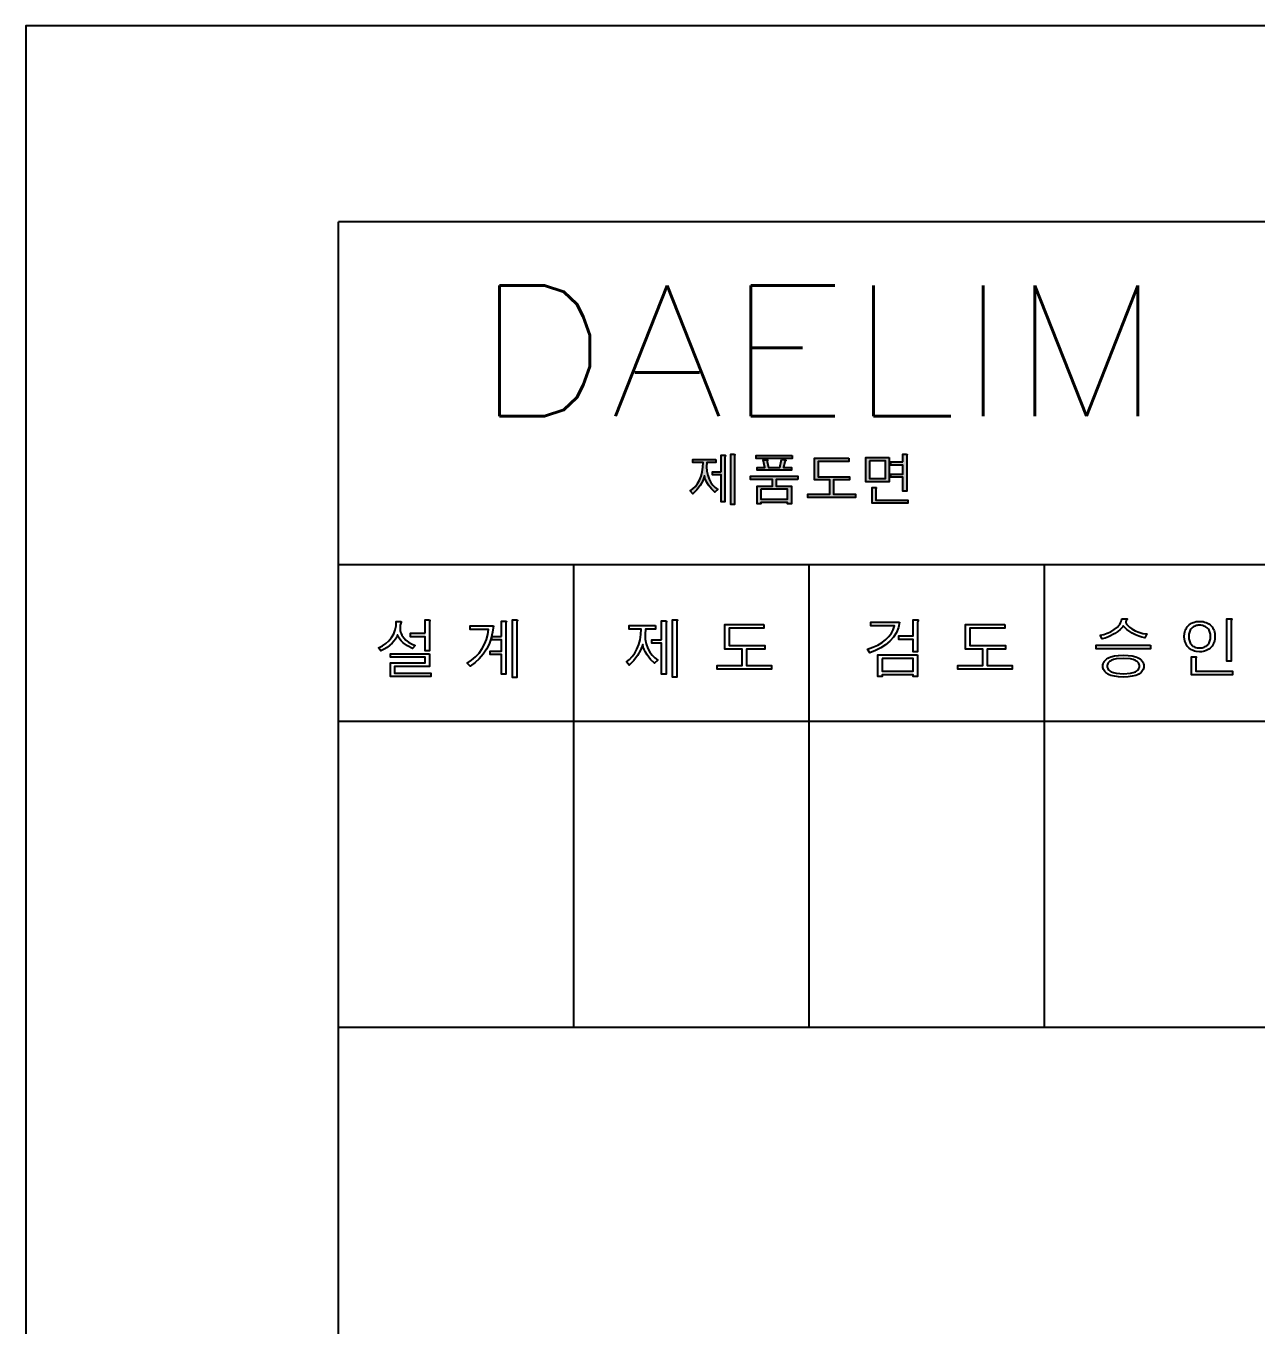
# Model space of a CAD drawing. Extents: x 60939 to 67572, y 58046 to 61508.
# Drawn here: x 65147 to 65900, y 60681 to 61477 of the extents above; entities that cross this region are included whole.
import ezdxf
from ezdxf.enums import TextEntityAlignment as Align

# ---------------------------------------------------------------- set-up
doc = ezdxf.new("R2010")
doc.units = 0
doc.header["$MEASUREMENT"] = 0
doc.layers.add('Dim', color=4, linetype='CONTINUOUS')
doc.layers.add('YA', color=7, linetype='CONTINUOUS')
doc.styles.get("Standard").update_dxf_attribs({"font": 'txt.shx', "bigfont": 'ghs.shx'})

msp = doc.modelspace()

# ---------------------------------------------------------------- hatches: boundary and pattern name
at = {"layer": 'YA'}
h = msp.add_hatch(color=256, dxfattribs=at)
h.paths.add_polyline_path([(65675.19, 61212.54), (65675.19, 61197.69), (65660.85, 61197.69), (65660.85, 61212.54)])
h.paths.add_polyline_path([(65663.17, 61210.62), (65663.17, 61199.62), (65672.87, 61199.62), (65672.87, 61210.62)], flags=16)
h.paths.add_polyline_path([(65683.64, 61209.83), (65683.64, 61214.54), (65685.48, 61214.54), (65685.75, 61214.53), (65685.97, 61214.5), (65686.05, 61214.48), (65686.12, 61214.46), (65686.14, 61214.44), (65686.17, 61214.43), (65686.19, 61214.41), (65686.21, 61214.39), (65686.21, 61214.38), (65686.21, 61214.38), (65686.22, 61214.36), (65686.22, 61214.35), (65686.22, 61214.33), (65686.22, 61214.31), (65686.21, 61214.27), (65686.17, 61214.16), (65686.1, 61214.02), (65685.99, 61213.78), (65685.96, 61213.51), (65685.96, 61191.87), (65683.64, 61191.87), (65683.64, 61200.52), (65676.16, 61200.52), (65676.16, 61202.44), (65683.64, 61202.44), (65683.64, 61207.95), (65676.16, 61207.95), (65676.16, 61209.83)])
h.paths.add_polyline_path([(65569.09, 61211.4), (65569.09, 61209.51), (65563.67, 61209.51), (65563.46, 61206.79), (65563.6, 61204.17), (65564.11, 61201.66), (65564.98, 61199.25), (65566, 61197.29), (65567.22, 61195.6), (65568.62, 61194.17), (65570.23, 61193), (65568.55, 61191.25), (65566.39, 61193.35), (65564.53, 61195.71), (65563.61, 61197.18), (65562.92, 61198.6), (65562.44, 61199.96), (65562.2, 61201.28), (65561.05, 61198.25), (65559.42, 61195.34), (65557.42, 61192.75), (65555.02, 61190.33), (65553.44, 61192.11), (65555.11, 61193.34), (65556.6, 61194.86), (65557.92, 61196.67), (65559.07, 61198.77), (65560.07, 61201.23), (65560.78, 61203.84), (65561.21, 61206.6), (65561.37, 61209.51), (65555.02, 61209.51), (65555.02, 61211.4)])
h.paths.add_polyline_path([(65572.32, 61203.78), (65572.32, 61213.97), (65574, 61213.97), (65574.64, 61213.93), (65574.84, 61213.89), (65574.91, 61213.86), (65574.94, 61213.85), (65574.97, 61213.83), (65574.97, 61213.82), (65574.98, 61213.81), (65574.98, 61213.8), (65574.98, 61213.78), (65574.98, 61213.76), (65574.98, 61213.74), (65574.97, 61213.69), (65574.93, 61213.57), (65574.86, 61213.42), (65574.72, 61213.15), (65574.69, 61212.8), (65574.69, 61185.49), (65572.32, 61185.49), (65572.32, 61201.97), (65567.1, 61201.97), (65567.1, 61203.78)])
h.paths.add_polyline_path([(65580.03, 61214.54), (65580.32, 61214.53), (65580.55, 61214.5), (65580.63, 61214.48), (65580.7, 61214.46), (65580.73, 61214.44), (65580.75, 61214.43), (65580.77, 61214.41), (65580.78, 61214.41), (65580.79, 61214.4), (65580.8, 61214.38), (65580.8, 61214.37), (65580.81, 61214.35), (65580.81, 61214.33), (65580.81, 61214.29), (65580.8, 61214.24), (65580.76, 61214.11), (65580.69, 61213.95), (65580.55, 61213.75), (65580.51, 61213.47), (65580.51, 61183.78), (65578.19, 61183.78), (65578.19, 61214.54)])
h.paths.add_polyline_path([(65619.35, 61199.17), (65606.03, 61199.17), (65606.03, 61195.08), (65615.38, 61195.08), (65615.38, 61184.14), (65613.06, 61184.14), (65613.06, 61185.1), (65596.68, 61185.1), (65596.68, 61184.14), (65594.36, 61184.14), (65594.36, 61195.08), (65603.71, 61195.08), (65603.71, 61199.17), (65590.36, 61199.17), (65590.36, 61201.06), (65619.35, 61201.06)])
h.paths.add_polyline_path([(65615.84, 61213.79), (65615.84, 61212.02), (65593.87, 61212.02), (65593.87, 61213.79)])
h.paths.add_polyline_path([(65600.77, 61211.05), (65600.78, 61211.04), (65600.79, 61211.02), (65600.8, 61211), (65600.81, 61210.99), (65600.81, 61210.97), (65600.81, 61210.95), (65600.81, 61210.93), (65600.81, 61210.9), (65600.79, 61210.85), (65600.77, 61210.8), (65600.7, 61210.67), (65600.6, 61210.4), (65600.57, 61210.02), (65601.42, 61206.52), (65608.25, 61206.52), (65609.35, 61211.39), (65611.17, 61211.05), (65611.69, 61210.95), (65611.84, 61210.89), (65611.89, 61210.87), (65611.91, 61210.86), (65611.93, 61210.84), (65611.93, 61210.83), (65611.94, 61210.81), (65611.94, 61210.8), (65611.94, 61210.78), (65611.94, 61210.76), (65611.93, 61210.75), (65611.92, 61210.71), (65611.89, 61210.66), (65611.86, 61210.61), (65611.75, 61210.5), (65611.52, 61210.23), (65611.34, 61209.81), (65610.42, 61206.52), (65615.36, 61206.52), (65615.36, 61204.75), (65594.35, 61204.75), (65594.35, 61206.52), (65599.19, 61206.52), (65598.16, 61211.15), (65599.78, 61211.15), (65600.44, 61211.13), (65600.65, 61211.09), (65600.72, 61211.07), (65600.75, 61211.06)])
h.paths.add_polyline_path([(65596.68, 61193.16), (65596.68, 61187.03), (65613.06, 61187.03), (65613.06, 61193.16)], flags=16)
h.paths.add_polyline_path([(65650.53, 61212.06), (65650.53, 61210.13), (65631.82, 61210.13), (65631.82, 61200.82), (65650.99, 61200.82), (65650.99, 61198.89), (65641.18, 61198.89), (65641.18, 61190.05), (65654.49, 61190.05), (65654.49, 61188.17), (65625.5, 61188.17), (65625.5, 61190.05), (65638.86, 61190.05), (65638.86, 61198.89), (65629.5, 61198.89), (65629.5, 61212.06)])
h.paths.add_polyline_path([(65667.3, 61194.1), (65667.3, 61194.1), (65667.31, 61194.09), (65667.31, 61194.08), (65667.32, 61194.07), (65667.32, 61194.05), (65667.32, 61194.04), (65667.32, 61194.02), (65667.31, 61193.97), (65667.27, 61193.87), (65667.19, 61193.73), (65667.09, 61193.48), (65667.06, 61193.21), (65667.06, 61186.45), (65686.66, 61186.45), (65686.66, 61184.56), (65664.78, 61184.56), (65664.78, 61194.24), (65666.47, 61194.24), (65667.02, 61194.21), (65667.12, 61194.19), (65667.19, 61194.16), (65667.25, 61194.14), (65667.28, 61194.12)])

# ---------------------------------------------------------------- linework, layer by layer
at = {"layer": 'YA', "color": 7}
for p, q in [((67414.19, 61356.9), (65338.19, 61356.9)), ((65338.19, 60286.71), (65338.19, 61356.9)), ((67414.19, 61146.9), (65338.19, 61146.9)), ((65482.19, 60863.55), (65482.19, 61146.9)), ((65626.19, 60863.55), (65626.19, 61146.9)), ((65770.19, 60863.55), (65770.19, 61146.9)), ((67414.19, 61050.9), (65338.19, 61050.9)), ((67414.19, 60863.55), (65338.19, 60863.55))]:
    msp.add_line(p, q, dxfattribs=at)
at = {"layer": 'YA', "color": 0}
msp.add_lwpolyline([(65146.83, 58046.42), (67572.33, 58046.42), (67572.33, 61476.77), (65146.83, 61476.77)], close=True, dxfattribs=at)
at = {"layer": 'YA', "color": 7}
for points in [[(65569.09, 61211.4), (65569.09, 61209.51), (65563.67, 61209.51), (65563.46, 61206.79), (65563.6, 61204.17), (65564.11, 61201.66), (65564.98, 61199.25), (65566, 61197.29), (65567.22, 61195.6), (65568.62, 61194.17), (65570.23, 61193), (65568.55, 61191.25), (65566.39, 61193.35), (65564.53, 61195.71), (65563.61, 61197.18), (65562.92, 61198.6), (65562.44, 61199.96), (65562.2, 61201.28), (65561.05, 61198.25), (65559.42, 61195.34), (65557.42, 61192.75), (65555.02, 61190.33), (65553.44, 61192.11), (65555.11, 61193.34), (65556.6, 61194.86), (65557.92, 61196.67), (65559.07, 61198.77), (65560.07, 61201.23), (65560.78, 61203.84), (65561.21, 61206.6), (65561.37, 61209.51), (65555.02, 61209.51), (65555.02, 61211.4), (65569.09, 61211.4)], [(65572.32, 61203.78), (65572.32, 61213.97), (65574, 61213.97), (65574.64, 61213.93), (65574.84, 61213.89), (65574.91, 61213.86), (65574.94, 61213.85), (65574.97, 61213.83), (65574.97, 61213.82), (65574.98, 61213.81), (65574.98, 61213.8), (65574.98, 61213.78), (65574.98, 61213.76), (65574.98, 61213.74), (65574.97, 61213.69), (65574.93, 61213.57), (65574.86, 61213.42), (65574.72, 61213.15), (65574.69, 61212.8), (65574.69, 61185.49), (65572.32, 61185.49), (65572.32, 61201.97), (65567.1, 61201.97), (65567.1, 61203.78), (65572.32, 61203.78)], [(65580.03, 61214.54), (65580.32, 61214.53), (65580.55, 61214.5), (65580.63, 61214.48), (65580.7, 61214.46), (65580.73, 61214.44), (65580.75, 61214.43), (65580.77, 61214.41), (65580.78, 61214.41), (65580.79, 61214.4), (65580.8, 61214.38), (65580.8, 61214.37), (65580.81, 61214.35), (65580.81, 61214.33), (65580.81, 61214.29), (65580.8, 61214.24), (65580.76, 61214.11), (65580.69, 61213.95), (65580.55, 61213.75), (65580.51, 61213.47), (65580.51, 61183.78), (65578.19, 61183.78), (65578.19, 61214.54), (65580.03, 61214.54)], [(65615.84, 61213.79), (65615.84, 61212.02), (65593.87, 61212.02), (65593.87, 61213.79), (65615.84, 61213.79)], [(65600.77, 61211.05), (65600.78, 61211.04), (65600.79, 61211.02), (65600.8, 61211), (65600.81, 61210.99), (65600.81, 61210.97), (65600.81, 61210.95), (65600.81, 61210.93), (65600.81, 61210.9), (65600.79, 61210.85), (65600.77, 61210.8), (65600.7, 61210.67), (65600.6, 61210.4), (65600.57, 61210.02), (65601.42, 61206.52), (65608.25, 61206.52), (65609.35, 61211.39), (65611.17, 61211.05), (65611.69, 61210.95), (65611.84, 61210.89), (65611.89, 61210.87), (65611.91, 61210.86), (65611.93, 61210.84), (65611.93, 61210.83), (65611.94, 61210.81), (65611.94, 61210.8), (65611.94, 61210.78), (65611.94, 61210.76), (65611.93, 61210.75), (65611.92, 61210.71), (65611.89, 61210.66), (65611.86, 61210.61), (65611.75, 61210.5), (65611.52, 61210.23), (65611.34, 61209.81), (65610.42, 61206.52), (65615.36, 61206.52), (65615.36, 61204.75), (65594.35, 61204.75), (65594.35, 61206.52), (65599.19, 61206.52), (65598.16, 61211.15), (65599.78, 61211.15), (65600.44, 61211.13), (65600.65, 61211.09), (65600.72, 61211.07), (65600.75, 61211.06), (65600.77, 61211.05)], [(65650.53, 61212.06), (65650.53, 61210.13), (65631.82, 61210.13), (65631.82, 61200.82), (65650.99, 61200.82), (65650.99, 61198.89), (65641.18, 61198.89), (65641.18, 61190.05), (65654.49, 61190.05), (65654.49, 61188.17), (65625.5, 61188.17), (65625.5, 61190.05), (65638.86, 61190.05), (65638.86, 61198.89), (65629.5, 61198.89), (65629.5, 61212.06), (65650.53, 61212.06)], [(65675.19, 61212.54), (65675.19, 61197.69), (65660.85, 61197.69), (65660.85, 61212.54), (65675.19, 61212.54)], [(65683.64, 61209.83), (65683.64, 61214.54), (65685.48, 61214.54), (65685.75, 61214.53), (65685.97, 61214.5), (65686.05, 61214.48), (65686.12, 61214.46), (65686.14, 61214.44), (65686.17, 61214.43), (65686.19, 61214.41), (65686.21, 61214.39), (65686.21, 61214.38), (65686.21, 61214.38), (65686.22, 61214.36), (65686.22, 61214.35), (65686.22, 61214.33), (65686.22, 61214.31), (65686.21, 61214.27), (65686.17, 61214.16), (65686.1, 61214.02), (65685.99, 61213.78), (65685.96, 61213.51), (65685.96, 61191.87), (65683.64, 61191.87), (65683.64, 61200.52), (65676.16, 61200.52), (65676.16, 61202.44), (65683.64, 61202.44), (65683.64, 61207.95), (65676.16, 61207.95), (65676.16, 61209.83), (65683.64, 61209.83)], [(65663.17, 61210.62), (65663.17, 61199.62), (65672.87, 61199.62), (65672.87, 61210.62), (65663.17, 61210.62)], [(65619.35, 61199.17), (65606.03, 61199.17), (65606.03, 61195.08), (65615.38, 61195.08), (65615.38, 61184.14), (65613.06, 61184.14), (65613.06, 61185.1), (65596.68, 61185.1), (65596.68, 61184.14), (65594.36, 61184.14), (65594.36, 61195.08), (65603.71, 61195.08), (65603.71, 61199.17), (65590.36, 61199.17), (65590.36, 61201.06), (65619.35, 61201.06), (65619.35, 61199.17)], [(65596.68, 61193.16), (65596.68, 61187.03), (65613.06, 61187.03), (65613.06, 61193.16), (65596.68, 61193.16)], [(65667.3, 61194.1), (65667.31, 61194.09), (65667.31, 61194.08), (65667.32, 61194.07), (65667.32, 61194.05), (65667.32, 61194.04), (65667.32, 61194.02), (65667.31, 61193.97), (65667.27, 61193.87), (65667.19, 61193.73), (65667.09, 61193.48), (65667.06, 61193.21), (65667.06, 61186.45), (65686.66, 61186.45), (65686.66, 61184.56), (65664.78, 61184.56), (65664.78, 61194.24), (65666.47, 61194.24), (65667.02, 61194.21), (65667.12, 61194.19), (65667.19, 61194.16), (65667.25, 61194.14), (65667.28, 61194.12), (65667.3, 61194.1)], [(65375.8, 61112.22), (65376.08, 61112.2), (65376.19, 61112.18), (65376.29, 61112.16), (65376.37, 61112.12), (65376.4, 61112.1), (65376.43, 61112.08), (65376.45, 61112.06), (65376.48, 61112.03), (65376.49, 61112.01), (65376.5, 61111.98), (65376.51, 61111.96), (65376.51, 61111.93), (65376.51, 61111.87), (65376.47, 61111.71), (65376.31, 61111.23), (65376.03, 61110.61), (65375.87, 61109.82), (65375.8, 61108.74), (65375.82, 61107.69), (65375.94, 61106.68), (65376.16, 61105.71), (65376.48, 61104.77), (65376.9, 61103.86), (65377.42, 61103), (65378.04, 61102.16), (65379.37, 61100.77), (65380.99, 61099.53), (65382.89, 61098.45), (65385.06, 61097.53), (65383.45, 61095.53), (65380.32, 61097.2), (65377.76, 61099.06), (65376.56, 61100.22), (65375.58, 61101.42), (65374.83, 61102.65), (65374.3, 61103.93), (65373.73, 61102.65), (65372.99, 61101.39), (65372.08, 61100.15), (65371.01, 61098.94), (65369.55, 61097.57), (65367.91, 61096.32), (65366.11, 61095.2), (65364.13, 61094.19), (65362.56, 61096.08), (65365, 61097.25), (65367.15, 61098.69), (65369.02, 61100.39), (65370.61, 61102.36), (65371.9, 61104.59), (65372.8, 61106.98), (65373.33, 61109.52), (65373.48, 61112.22), (65375.8, 61112.22)], [(65391.12, 61104.95), (65391.12, 61113.08), (65393.29, 61113.08), (65393.61, 61113.07), (65393.85, 61113.03), (65393.93, 61113), (65393.97, 61112.99), (65394, 61112.97), (65394.03, 61112.95), (65394.05, 61112.93), (65394.07, 61112.91), (65394.08, 61112.89), (65394.08, 61112.88), (65394.09, 61112.87), (65394.1, 61112.85), (65394.1, 61112.83), (65394.1, 61112.81), (65394.1, 61112.76), (65394.09, 61112.7), (65394.05, 61112.55), (65393.96, 61112.37), (65393.81, 61112.06), (65393.77, 61111.7), (65393.77, 61094.19), (65391.12, 61094.19), (65391.12, 61102.75), (65382.2, 61102.75), (65382.2, 61104.95), (65391.12, 61104.95)], [(65432.98, 61109.49), (65432.43, 61105.56), (65431.52, 61101.85), (65430.25, 61098.37), (65428.63, 61095.12), (65426.64, 61092.1), (65424.33, 61089.38), (65421.69, 61086.96), (65418.73, 61084.83), (65416.93, 61086.67), (65419.57, 61088.38), (65421.97, 61090.43), (65424.13, 61092.84), (65426.04, 61095.59), (65427.52, 61098.35), (65428.69, 61101.22), (65429.52, 61104.2), (65430.04, 61107.29), (65418.73, 61107.29), (65418.73, 61109.49), (65432.98, 61109.49)], [(65437.99, 61103.02), (65437.99, 61112.4), (65440.05, 61112.4), (65440.37, 61112.39), (65440.61, 61112.36), (65440.7, 61112.34), (65440.78, 61112.31), (65440.81, 61112.3), (65440.84, 61112.28), (65440.86, 61112.26), (65440.88, 61112.24), (65440.89, 61112.23), (65440.89, 61112.22), (65440.9, 61112.21), (65440.9, 61112.19), (65440.9, 61112.17), (65440.9, 61112.15), (65440.89, 61112.1), (65440.84, 61111.97), (65440.76, 61111.81), (65440.64, 61111.54), (65440.6, 61111.22), (65440.6, 61079.85), (65437.99, 61079.85), (65437.99, 61091.87), (65431, 61091.87), (65431, 61093.94), (65437.99, 61093.94), (65437.99, 61101), (65431.95, 61101), (65431.95, 61103.02), (65437.99, 61103.02)], [(65446.83, 61113.08), (65447.17, 61113.07), (65447.42, 61113.04), (65447.52, 61113.02), (65447.6, 61112.99), (65447.63, 61112.98), (65447.66, 61112.96), (65447.68, 61112.94), (65447.69, 61112.93), (65447.7, 61112.92), (65447.7, 61112.91), (65447.7, 61112.89), (65447.7, 61112.85), (65447.69, 61112.8), (65447.68, 61112.75), (65447.62, 61112.61), (65447.54, 61112.45), (65447.38, 61112.18), (65447.34, 61111.86), (65447.34, 61077.9), (65444.69, 61077.9), (65444.69, 61113.08), (65446.83, 61113.08)], [(65532.22, 61109.61), (65532.22, 61107.45), (65526.02, 61107.45), (65525.77, 61104.34), (65525.94, 61101.34), (65526.52, 61098.46), (65527.51, 61095.71), (65528.68, 61093.47), (65530.07, 61091.53), (65531.68, 61089.9), (65533.52, 61088.57), (65531.59, 61086.56), (65529.13, 61088.96), (65527, 61091.67), (65525.95, 61093.35), (65525.15, 61094.97), (65524.61, 61096.53), (65524.33, 61098.03), (65523.02, 61094.56), (65521.15, 61091.24), (65518.87, 61088.27), (65516.12, 61085.5), (65514.32, 61087.55), (65516.22, 61088.95), (65517.93, 61090.69), (65519.44, 61092.76), (65520.76, 61095.16), (65521.89, 61097.98), (65522.71, 61100.97), (65523.21, 61104.12), (65523.39, 61107.45), (65516.12, 61107.45), (65516.12, 61109.61), (65532.22, 61109.61)], [(65535.91, 61100.89), (65535.91, 61112.55), (65537.84, 61112.55), (65538.56, 61112.51), (65538.79, 61112.46), (65538.88, 61112.43), (65538.91, 61112.41), (65538.94, 61112.39), (65538.95, 61112.38), (65538.95, 61112.37), (65538.95, 61112.35), (65538.96, 61112.34), (65538.96, 61112.32), (65538.96, 61112.29), (65538.95, 61112.24), (65538.9, 61112.1), (65538.82, 61111.92), (65538.66, 61111.61), (65538.62, 61111.22), (65538.62, 61079.97), (65535.91, 61079.97), (65535.91, 61098.82), (65529.94, 61098.82), (65529.94, 61100.89), (65535.91, 61100.89)], [(65544.73, 61113.2), (65545.07, 61113.19), (65545.32, 61113.16), (65545.42, 61113.14), (65545.5, 61113.11), (65545.53, 61113.1), (65545.56, 61113.08), (65545.58, 61113.06), (65545.59, 61113.05), (65545.6, 61113.04), (65545.61, 61113.03), (65545.61, 61113.01), (65545.62, 61112.99), (65545.62, 61112.97), (65545.62, 61112.92), (65545.61, 61112.86), (65545.56, 61112.71), (65545.48, 61112.53), (65545.32, 61112.3), (65545.28, 61111.98), (65545.28, 61078.02), (65542.63, 61078.02), (65542.63, 61113.2), (65544.73, 61113.2)], [(65598.56, 61110.37), (65598.56, 61108.16), (65577.16, 61108.16), (65577.16, 61097.51), (65599.09, 61097.51), (65599.09, 61095.31), (65587.86, 61095.31), (65587.86, 61085.19), (65603.1, 61085.19), (65603.1, 61083.03), (65569.94, 61083.03), (65569.94, 61085.19), (65585.21, 61085.19), (65585.21, 61095.31), (65574.51, 61095.31), (65574.51, 61110.37), (65598.56, 61110.37)], [(65681.6, 61111.65), (65680.87, 61108.43), (65679.61, 61105.42), (65677.83, 61102.62), (65675.52, 61100.02), (65672.99, 61097.86), (65670.13, 61095.97), (65666.93, 61094.35), (65663.38, 61092.99), (65661.89, 61095.15), (65665.24, 61096.35), (65668.23, 61097.76), (65670.89, 61099.36), (65673.2, 61101.16), (65675.04, 61103), (65676.54, 61105), (65677.71, 61107.15), (65678.54, 61109.45), (65664.01, 61109.45), (65664.01, 61111.65), (65681.6, 61111.65)], [(65693.02, 61113), (65693.03, 61112.99), (65693.03, 61112.99), (65693.04, 61112.98), (65693.04, 61112.97), (65693.05, 61112.97), (65693.05, 61112.96), (65693.06, 61112.94), (65693.06, 61112.92), (65693.06, 61112.89), (65693.05, 61112.84), (65693.03, 61112.78), (65693, 61112.7), (65692.9, 61112.53), (65692.7, 61112.17), (65692.62, 61111.7), (65692.62, 61093.56), (65689.97, 61093.56), (65689.97, 61101.17), (65681.1, 61101.17), (65681.1, 61103.38), (65689.97, 61103.38), (65689.97, 61113.15), (65691.83, 61113.15), (65692.64, 61113.12), (65692.89, 61113.07), (65692.97, 61113.03), (65693, 61113.02), (65693.01, 61113.01), (65693.02, 61113)], [(65745.92, 61110.37), (65745.92, 61108.16), (65724.52, 61108.16), (65724.52, 61097.51), (65746.45, 61097.51), (65746.45, 61095.31), (65735.22, 61095.31), (65735.22, 61085.19), (65750.45, 61085.19), (65750.45, 61083.03), (65717.29, 61083.03), (65717.29, 61085.19), (65732.56, 61085.19), (65732.56, 61095.31), (65721.86, 61095.31), (65721.86, 61110.37), (65745.92, 61110.37)], [(65804.29, 61103.79), (65806.52, 61104.21), (65808.71, 61104.92), (65810.84, 61105.91), (65812.93, 61107.2), (65814.88, 61108.78), (65815.66, 61109.59), (65816.3, 61110.41), (65816.82, 61111.25), (65817.2, 61112.1), (65817.44, 61112.96), (65817.56, 61113.84), (65819.99, 61113.84), (65820.33, 61113.83), (65820.57, 61113.8), (65820.67, 61113.78), (65820.74, 61113.75), (65820.77, 61113.73), (65820.79, 61113.72), (65820.8, 61113.71), (65820.81, 61113.7), (65820.81, 61113.69), (65820.82, 61113.68), (65820.83, 61113.66), (65820.83, 61113.64), (65820.83, 61113.61), (65820.83, 61113.59), (65820.82, 61113.52), (65820.8, 61113.46), (65820.72, 61113.29), (65820.58, 61113.09), (65820.23, 61112.54), (65820.11, 61112.16), (65820.08, 61111.98), (65820.07, 61111.8), (65820.07, 61111.71), (65820.07, 61111.62), (65820.1, 61111.43), (65820.17, 61111.22), (65820.27, 61111), (65820.57, 61110.51), (65821.02, 61109.95), (65822.27, 61108.75), (65823.84, 61107.6), (65825.86, 61106.46), (65827.96, 61105.55), (65830.43, 61104.89), (65832.87, 61104.61), (65831.66, 61102.25), (65829.82, 61102.59), (65827.93, 61103.17), (65825.97, 61103.99), (65823.96, 61105.04), (65820.65, 61107.28), (65819.43, 61108.4), (65818.5, 61109.52), (65818.16, 61108.97), (65817.74, 61108.42), (65816.64, 61107.28), (65815.19, 61106.1), (65813.4, 61104.89), (65809.38, 61102.76), (65807.43, 61102.04), (65805.5, 61101.55), (65804.29, 61103.79)], [(65872.27, 61109.48), (65872.82, 61108.82), (65873.3, 61108.12), (65873.71, 61107.38), (65874.04, 61106.59), (65874.3, 61105.77), (65874.48, 61104.9), (65874.63, 61103.04), (65874.48, 61101.13), (65874.3, 61100.24), (65874.04, 61099.39), (65873.71, 61098.59), (65873.3, 61097.83), (65872.82, 61097.11), (65872.27, 61096.44), (65871.6, 61095.78), (65870.86, 61095.21), (65870.06, 61094.72), (65869.21, 61094.32), (65868.3, 61094.01), (65867.33, 61093.79), (65866.3, 61093.66), (65865.21, 61093.62), (65863.08, 61093.79), (65862.1, 61094.01), (65861.19, 61094.32), (65860.34, 61094.72), (65859.55, 61095.21), (65858.82, 61095.78), (65858.15, 61096.44), (65857.61, 61097.11), (65857.14, 61097.83), (65856.74, 61098.59), (65856.41, 61099.39), (65856.16, 61100.24), (65855.98, 61101.13), (65855.83, 61103.04), (65855.98, 61104.9), (65856.16, 61105.77), (65856.41, 61106.59), (65856.74, 61107.38), (65857.14, 61108.12), (65857.61, 61108.82), (65858.15, 61109.48), (65858.82, 61110.12), (65859.56, 61110.68), (65860.35, 61111.16), (65861.21, 61111.54), (65862.12, 61111.84), (65863.09, 61112.06), (65865.21, 61112.23), (65867.33, 61112.06), (65868.3, 61111.84), (65869.21, 61111.54), (65870.06, 61111.16), (65870.86, 61110.68), (65871.6, 61110.12), (65872.27, 61109.48)], [(65860.18, 61107.86), (65859.79, 61107.37), (65859.46, 61106.85), (65859.18, 61106.3), (65858.94, 61105.71), (65858.76, 61105.09), (65858.63, 61104.44), (65858.53, 61103.04), (65858.63, 61101.58), (65858.94, 61100.26), (65859.18, 61099.65), (65859.46, 61099.08), (65859.79, 61098.54), (65860.18, 61098.03), (65860.65, 61097.54), (65861.17, 61097.12), (65861.74, 61096.76), (65862.34, 61096.47), (65862.99, 61096.25), (65863.69, 61096.08), (65864.43, 61095.99), (65865.21, 61095.95), (65865.99, 61095.99), (65866.73, 61096.08), (65867.43, 61096.25), (65868.08, 61096.47), (65868.68, 61096.76), (65869.25, 61097.12), (65869.76, 61097.54), (65870.24, 61098.03), (65870.64, 61098.54), (65870.98, 61099.08), (65871.27, 61099.65), (65871.51, 61100.26), (65871.82, 61101.58), (65871.93, 61103.04), (65871.82, 61104.44), (65871.69, 61105.09), (65871.51, 61105.71), (65871.27, 61106.3), (65870.98, 61106.85), (65870.64, 61107.37), (65870.24, 61107.86), (65869.76, 61108.33), (65869.23, 61108.75), (65868.67, 61109.1), (65868.06, 61109.38), (65867.41, 61109.61), (65866.72, 61109.76), (65865.99, 61109.86), (65865.21, 61109.89), (65864.43, 61109.86), (65863.69, 61109.76), (65862.99, 61109.61), (65862.34, 61109.38), (65861.74, 61109.1), (65861.17, 61108.75), (65860.65, 61108.33), (65860.18, 61107.86)], [(65884.91, 61113.68), (65884.92, 61113.68), (65884.92, 61113.67), (65884.93, 61113.66), (65884.93, 61113.66), (65884.94, 61113.65), (65884.94, 61113.64), (65884.95, 61113.62), (65884.95, 61113.6), (65884.95, 61113.58), (65884.94, 61113.52), (65884.92, 61113.46), (65884.89, 61113.39), (65884.79, 61113.21), (65884.6, 61112.86), (65884.52, 61112.39), (65884.52, 61087.92), (65881.87, 61087.92), (65881.87, 61113.84), (65883.73, 61113.84), (65884.54, 61113.8), (65884.78, 61113.75), (65884.86, 61113.72), (65884.89, 61113.7), (65884.9, 61113.69), (65884.91, 61113.68)], [(65393.77, 61092.45), (65393.77, 61084.67), (65372.46, 61084.67), (65372.46, 61080.54), (65394.56, 61080.54), (65394.56, 61078.38), (65369.98, 61078.38), (65369.98, 61086.83), (65391.25, 61086.83), (65391.25, 61090.29), (65369.98, 61090.29), (65369.98, 61092.45), (65393.77, 61092.45)], [(65835.15, 61097.66), (65835.15, 61095.5), (65802.01, 61095.5), (65802.01, 61097.66), (65835.15, 61097.66)], [(65692.62, 61091.64), (65692.62, 61078.41), (65689.97, 61078.41), (65689.97, 61079.5), (65670.95, 61079.5), (65670.95, 61078.41), (65668.3, 61078.41), (65668.3, 61091.64), (65692.62, 61091.64)], [(65670.95, 61089.44), (65670.95, 61081.71), (65689.97, 61081.71), (65689.97, 61089.44), (65670.95, 61089.44)], [(65828.02, 61089.66), (65828.75, 61089.21), (65829.38, 61088.71), (65829.91, 61088.17), (65830.34, 61087.59), (65830.68, 61086.96), (65830.92, 61086.29), (65831.07, 61085.58), (65831.12, 61084.83), (65831.07, 61084.08), (65830.92, 61083.38), (65830.68, 61082.71), (65830.34, 61082.09), (65829.91, 61081.5), (65829.38, 61080.96), (65828.75, 61080.46), (65828.02, 61079.99), (65827.16, 61079.55), (65826.21, 61079.17), (65824.03, 61078.58), (65821.49, 61078.22), (65818.57, 61078.1), (65815.64, 61078.22), (65813.09, 61078.58), (65810.9, 61079.17), (65809.95, 61079.55), (65809.09, 61079.99), (65808.37, 61080.46), (65807.75, 61080.96), (65807.22, 61081.5), (65806.79, 61082.09), (65806.46, 61082.71), (65806.22, 61083.38), (65806.08, 61084.08), (65806.03, 61084.83), (65806.08, 61085.58), (65806.22, 61086.29), (65806.46, 61086.96), (65806.79, 61087.59), (65807.22, 61088.17), (65807.75, 61088.71), (65808.37, 61089.21), (65809.09, 61089.66), (65809.95, 61090.1), (65810.9, 61090.49), (65813.09, 61091.08), (65815.64, 61091.43), (65818.57, 61091.55), (65821.49, 61091.43), (65824.03, 61091.08), (65826.21, 61090.49), (65827.16, 61090.1), (65828.02, 61089.66)], [(65811.08, 61088.27), (65810.52, 61087.96), (65810.03, 61087.61), (65809.62, 61087.23), (65809.28, 61086.81), (65809.02, 61086.36), (65808.83, 61085.88), (65808.72, 61085.36), (65808.68, 61084.81), (65808.72, 61084.28), (65808.83, 61083.77), (65809.02, 61083.3), (65809.28, 61082.86), (65809.62, 61082.46), (65810.03, 61082.08), (65810.52, 61081.74), (65811.08, 61081.43), (65812.49, 61080.88), (65814.21, 61080.49), (65818.57, 61080.17), (65822.91, 61080.49), (65824.62, 61080.88), (65826.03, 61081.43), (65826.6, 61081.74), (65827.1, 61082.08), (65827.51, 61082.46), (65827.86, 61082.86), (65828.12, 61083.3), (65828.31, 61083.77), (65828.43, 61084.28), (65828.46, 61084.81), (65828.43, 61085.35), (65828.31, 61085.87), (65828.12, 61086.35), (65827.86, 61086.79), (65827.51, 61087.21), (65827.1, 61087.6), (65826.6, 61087.95), (65826.03, 61088.27), (65824.62, 61088.82), (65822.91, 61089.21), (65818.57, 61089.52), (65814.21, 61089.21), (65812.49, 61088.82), (65811.08, 61088.27)], [(65863.17, 61090.45), (65863.18, 61090.44), (65863.18, 61090.43), (65863.19, 61090.42), (65863.19, 61090.4), (65863.19, 61090.38), (65863.19, 61090.36), (65863.18, 61090.31), (65863.13, 61090.19), (65863.05, 61090.03), (65862.93, 61089.75), (65862.89, 61089.44), (65862.89, 61081.7), (65885.31, 61081.7), (65885.31, 61079.54), (65860.28, 61079.54), (65860.28, 61090.61), (65862.22, 61090.61), (65862.85, 61090.58), (65862.96, 61090.55), (65863.05, 61090.53), (65863.12, 61090.49), (65863.14, 61090.48), (65863.17, 61090.46)]]:
    msp.add_lwpolyline(points, dxfattribs=at)

# ---------------------------------------------------------------- texts
at = {"layer": 'Dim', "color": 0, "width": 0.990063}
msp.add_text('DAELIM', height=80, dxfattribs=at).set_placement((65420.85, 61237.86), (65843.27, 61237.86), align=Align.FIT)

doc.saveas('drawing.dxf')
